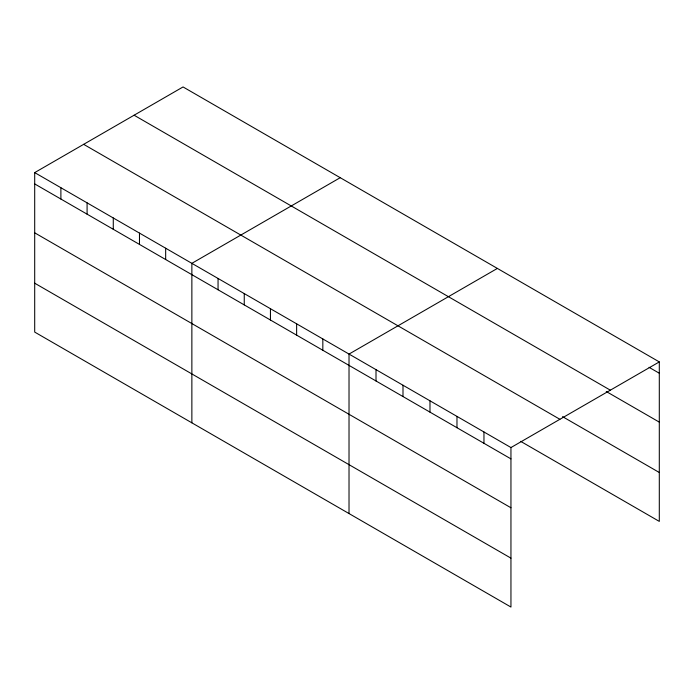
<?xml version="1.0" encoding="UTF-8"?>
<svg xmlns="http://www.w3.org/2000/svg" width="694" height="694" viewBox="0 0 694 694"><rect width="100%" height="100%" fill="white"/><g stroke="black" fill="none" stroke-linecap="round" stroke-linejoin="round"><path stroke-width="1.04" d="M34.7 172.606L510.949 447.561L510.949 607.05L34.7 332.088L34.7 172.606L183.051 86.95L659.3 361.912L659.3 521.394L520.639 441.341M340.216 177.69L191.865 263.338L191.865 422.828M497.372 268.422L349.021 354.079L349.021 513.56M510.949 447.561L659.3 361.912M649.064 367.317L659.3 373.233M134.098 115.221L610.347 390.175M606.252 391.503L659.3 422.126M562.522 416.626L659.3 472.501M83.653 144.335L559.902 419.297M34.7 183.919L510.949 458.881M34.7 232.82L510.949 507.774M34.7 283.195L510.949 558.149M483.961 431.98L483.961 443.301M456.973 416.4L456.973 427.721M429.985 400.82L429.985 412.141M402.997 385.239L402.997 396.56M376.009 369.659L376.009 380.98M322.831 338.95L322.831 350.27M296.633 323.829L296.633 335.15M270.443 308.709L270.443 320.029M244.253 293.588L244.253 304.9M218.055 278.459L218.055 289.78M165.666 248.218L165.666 259.539M139.477 233.097L139.477 244.409M113.278 217.968L113.278 229.289M87.088 202.848L87.088 214.168M60.89 187.727L60.89 199.048"/></g></svg>
